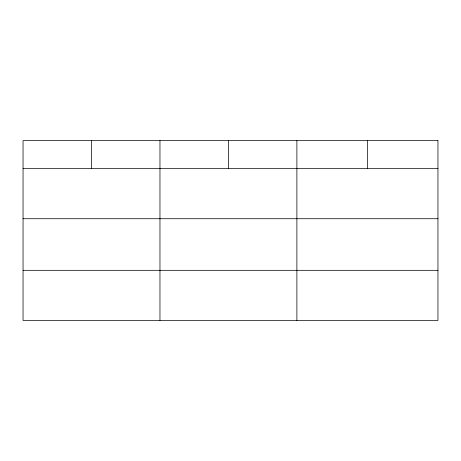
<?xml version="1.0" encoding="UTF-8"?>
<svg xmlns="http://www.w3.org/2000/svg" width="461" height="461" viewBox="0 0 461 461"><rect width="100%" height="100%" fill="white"/><g stroke="black" fill="none" stroke-linecap="round" stroke-linejoin="round"><path stroke-width="0.69" d="M23.05 168.657L437.95 168.657M23.05 218.727L437.95 218.727M23.05 270.319L437.95 270.319M367.417 140.611L367.417 168.657M296.884 140.611L296.884 320.389M228.425 140.611L228.425 168.657M159.967 140.611L159.967 320.389M91.509 140.611L91.509 168.657M437.95 140.611L23.05 140.611L23.05 320.389L437.95 320.389L437.95 140.611"/></g></svg>
